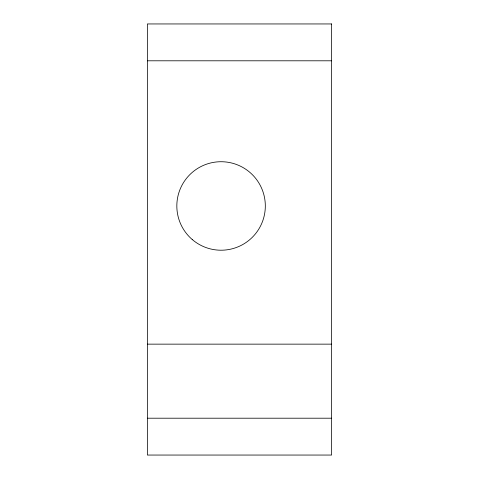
<?xml version="1.0" encoding="UTF-8"?>
<svg xmlns="http://www.w3.org/2000/svg" width="479" height="479" viewBox="0 0 479 479"><rect width="100%" height="100%" fill="white"/><g stroke="black" fill="none" stroke-linecap="round" stroke-linejoin="round"><path stroke-width="0.72" d="M147.382 60.797L331.618 60.797M147.382 344.144L331.618 344.144M147.382 418.203L331.618 418.203M331.618 23.95L147.382 23.95L147.382 455.05L331.618 455.05L331.618 23.95M192.235 239.524A44.248 44.248 0 0 0 264.558 214.167A44.248 44.248 0 0 0 206.437 164.213A44.248 44.248 0 0 0 192.235 239.524"/></g></svg>
